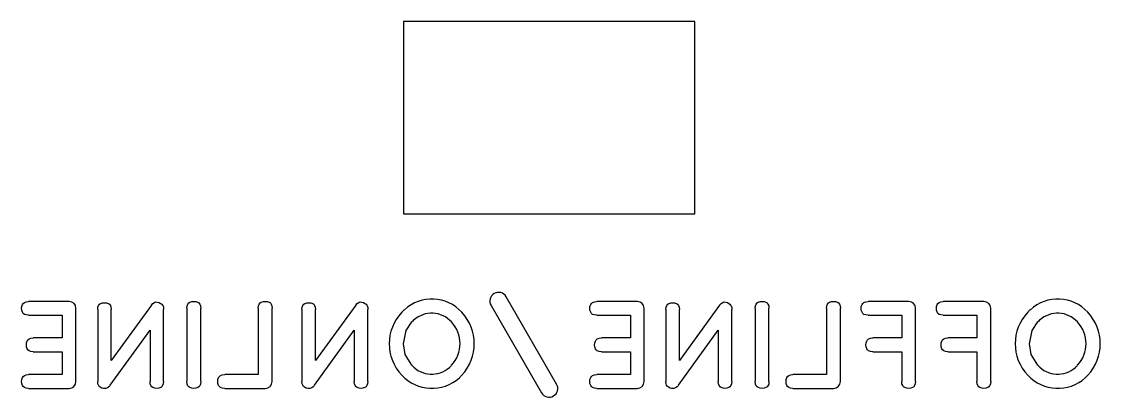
# Model space of a CAD drawing. Extents: x -144 to 693, y -254 to -25.
# Drawn here: x -87.03 to -68.45, y -227.67 to -221.2 of the extents above; entities that cross this region are included whole.
import ezdxf

# ---------------------------------------------------------------- set-up
doc = ezdxf.new("R2010")
doc.units = 0
doc.header["$MEASUREMENT"] = 0
doc.layers.add('LAYER_1', color=7, linetype='CONTINUOUS')

# ---------------------------------------------------------------- blocks, each defined once
blk = doc.blocks.new('BLOCK_362')
at = {"layer": 'LAYER_1', "color": 7}
blk.add_lwpolyline([(-86.915, -226.244), (-86.955, -226.239), (-86.985, -226.228), (-87.005, -226.211), (-87.018, -226.193), (-87.03, -226.158), (-87.032, -226.124), (-87.03, -226.091), (-87.018, -226.057), (-87.005, -226.039), (-86.985, -226.023), (-86.955, -226.011), (-86.915, -226.007)], dxfattribs=at)
blk = doc.blocks.new('BLOCK_363')
at = {"layer": 'LAYER_1', "color": 7}
blk.add_lwpolyline([(-86.915, -226.244), (-86.337, -226.244)], dxfattribs=at)
blk = doc.blocks.new('BLOCK_364')
at = {"layer": 'LAYER_1', "color": 7}
blk.add_lwpolyline([(-86.337, -226.244), (-86.337, -226.634)], dxfattribs=at)
blk = doc.blocks.new('BLOCK_365')
at = {"layer": 'LAYER_1', "color": 7}
blk.add_lwpolyline([(-86.337, -226.634), (-86.834, -226.634)], dxfattribs=at)
blk = doc.blocks.new('BLOCK_366')
at = {"layer": 'LAYER_1', "color": 7}
blk.add_lwpolyline([(-86.834, -226.871), (-86.875, -226.866), (-86.905, -226.855), (-86.925, -226.838), (-86.938, -226.82), (-86.949, -226.785), (-86.951, -226.752), (-86.949, -226.72), (-86.938, -226.686), (-86.925, -226.668), (-86.905, -226.651), (-86.875, -226.639), (-86.834, -226.634)], dxfattribs=at)
blk = doc.blocks.new('BLOCK_367')
at = {"layer": 'LAYER_1', "color": 7}
blk.add_lwpolyline([(-86.834, -226.871), (-86.337, -226.871)], dxfattribs=at)
blk = doc.blocks.new('BLOCK_368')
at = {"layer": 'LAYER_1', "color": 7}
blk.add_lwpolyline([(-86.337, -226.871), (-86.337, -227.263)], dxfattribs=at)
blk = doc.blocks.new('BLOCK_369')
at = {"layer": 'LAYER_1', "color": 7}
blk.add_lwpolyline([(-86.337, -227.263), (-86.915, -227.263)], dxfattribs=at)
blk = doc.blocks.new('BLOCK_370')
at = {"layer": 'LAYER_1', "color": 7}
blk.add_lwpolyline([(-86.915, -227.5), (-86.955, -227.495), (-86.985, -227.484), (-87.005, -227.467), (-87.018, -227.449), (-87.03, -227.415), (-87.032, -227.382), (-87.03, -227.349), (-87.018, -227.314), (-87.005, -227.296), (-86.985, -227.28), (-86.955, -227.268), (-86.915, -227.263)], dxfattribs=at)
blk = doc.blocks.new('BLOCK_371')
at = {"layer": 'LAYER_1', "color": 7}
blk.add_lwpolyline([(-86.915, -227.5), (-86.224, -227.5)], dxfattribs=at)
blk = doc.blocks.new('BLOCK_372')
at = {"layer": 'LAYER_1', "color": 7}
blk.add_open_spline([(-86.22, -227.498), (-86.22, -227.5), (-86.222, -227.5), (-86.222, -227.5), (-86.222, -227.5), (-86.224, -227.5), (-86.224, -227.5)], degree=3, knots=[0, 0, 0, 0, 1, 1, 1, 2, 2, 2, 2], dxfattribs=at)
blk = doc.blocks.new('BLOCK_373')
at = {"layer": 'LAYER_1', "color": 7}
blk.add_lwpolyline([(-86.22, -227.498), (-86.218, -227.5)], dxfattribs=at)
blk = doc.blocks.new('BLOCK_374')
at = {"layer": 'LAYER_1', "color": 7}
blk.add_open_spline([(-86.218, -227.5), (-86.153, -227.5), (-86.101, -227.448), (-86.1, -227.384)], degree=3, dxfattribs=at)
blk = doc.blocks.new('BLOCK_375')
at = {"layer": 'LAYER_1', "color": 7}
blk.add_lwpolyline([(-86.1, -227.382), (-86.1, -226.124)], dxfattribs=at)
blk = doc.blocks.new('BLOCK_376')
at = {"layer": 'LAYER_1', "color": 7}
blk.add_open_spline([(-86.1, -226.124), (-86.099, -226.06), (-86.15, -226.008), (-86.215, -226.007), (-86.216, -226.007), (-86.216, -226.007), (-86.218, -226.007)], degree=3, knots=[0, 0, 0, 0, 1, 1, 1, 2, 2, 2, 2], dxfattribs=at)
blk = doc.blocks.new('BLOCK_377')
at = {"layer": 'LAYER_1', "color": 7}
blk.add_lwpolyline([(-86.218, -226.007), (-86.915, -226.007)], dxfattribs=at)
blk = doc.blocks.new('BLOCK_378')
at = {"layer": 'LAYER_1', "color": 7}
blk.add_lwpolyline([(-83.959, -227.382), (-83.963, -227.425), (-83.975, -227.455), (-83.991, -227.475), (-84.008, -227.487), (-84.043, -227.498), (-84.076, -227.5), (-84.109, -227.498), (-84.143, -227.487), (-84.162, -227.475), (-84.179, -227.455), (-84.191, -227.425), (-84.195, -227.382)], dxfattribs=at)
blk = doc.blocks.new('BLOCK_379')
at = {"layer": 'LAYER_1', "color": 7}
blk.add_lwpolyline([(-83.959, -227.382), (-83.959, -226.124)], dxfattribs=at)
blk = doc.blocks.new('BLOCK_380')
at = {"layer": 'LAYER_1', "color": 7}
blk.add_lwpolyline([(-84.195, -226.124), (-84.191, -226.082), (-84.179, -226.053), (-84.162, -226.033), (-84.143, -226.02), (-84.109, -226.009), (-84.076, -226.007), (-84.043, -226.009), (-84.008, -226.02), (-83.991, -226.033), (-83.975, -226.053), (-83.963, -226.082), (-83.959, -226.124)], dxfattribs=at)
blk = doc.blocks.new('BLOCK_381')
at = {"layer": 'LAYER_1', "color": 7}
blk.add_lwpolyline([(-84.195, -226.124), (-84.195, -227.382)], dxfattribs=at)
blk = doc.blocks.new('BLOCK_382')
at = {"layer": 'LAYER_1', "color": 7}
blk.add_lwpolyline([(-81.988, -227.022), (-81.988, -226.144)], dxfattribs=at)
blk = doc.blocks.new('BLOCK_383')
at = {"layer": 'LAYER_1', "color": 7}
blk.add_lwpolyline([(-82.221, -226.144), (-82.216, -226.104), (-82.204, -226.075), (-82.188, -226.055), (-82.17, -226.042), (-82.136, -226.03), (-82.104, -226.029), (-82.071, -226.03), (-82.037, -226.042), (-82.02, -226.055), (-82.004, -226.075), (-81.993, -226.104), (-81.988, -226.144)], dxfattribs=at)
blk = doc.blocks.new('BLOCK_384')
at = {"layer": 'LAYER_1', "color": 7}
blk.add_lwpolyline([(-82.221, -226.144), (-82.221, -227.382)], dxfattribs=at)
blk = doc.blocks.new('BLOCK_385')
at = {"layer": 'LAYER_1', "color": 7}
blk.add_lwpolyline([(-82.005, -227.445), (-82.013, -227.454), (-82.03, -227.473), (-82.054, -227.491), (-82.082, -227.499), (-82.121, -227.5), (-82.148, -227.495), (-82.179, -227.481), (-82.194, -227.467), (-82.208, -227.447), (-82.217, -227.42), (-82.221, -227.382)], dxfattribs=at)
blk = doc.blocks.new('BLOCK_386')
at = {"layer": 'LAYER_1', "color": 7}
blk.add_lwpolyline([(-82.005, -227.445), (-81.323, -226.498)], dxfattribs=at)
blk = doc.blocks.new('BLOCK_387')
at = {"layer": 'LAYER_1', "color": 7}
blk.add_lwpolyline([(-81.323, -226.498), (-81.323, -227.382)], dxfattribs=at)
blk = doc.blocks.new('BLOCK_388')
at = {"layer": 'LAYER_1', "color": 7}
blk.add_lwpolyline([(-81.091, -227.382), (-81.095, -227.424), (-81.107, -227.453), (-81.122, -227.473), (-81.14, -227.487), (-81.175, -227.498), (-81.207, -227.5), (-81.239, -227.498), (-81.273, -227.487), (-81.29, -227.473), (-81.307, -227.453), (-81.319, -227.424), (-81.323, -227.382)], dxfattribs=at)
blk = doc.blocks.new('BLOCK_389')
at = {"layer": 'LAYER_1', "color": 7}
blk.add_lwpolyline([(-81.091, -227.382), (-81.091, -226.142)], dxfattribs=at)
blk = doc.blocks.new('BLOCK_390')
at = {"layer": 'LAYER_1', "color": 7}
blk.add_lwpolyline([(-81.299, -226.069), (-81.273, -226.039), (-81.246, -226.022), (-81.222, -226.015), (-81.2, -226.016), (-81.166, -226.027), (-81.141, -226.042), (-81.122, -226.055), (-81.11, -226.068), (-81.1, -226.084), (-81.092, -226.108), (-81.091, -226.142)], dxfattribs=at)
blk = doc.blocks.new('BLOCK_391')
at = {"layer": 'LAYER_1', "color": 7}
blk.add_lwpolyline([(-81.299, -226.069), (-81.988, -227.022)], dxfattribs=at)
blk = doc.blocks.new('BLOCK_392')
at = {"layer": 'LAYER_1', "color": 7}
blk.add_lwpolyline([(-75.742, -227.022), (-75.742, -226.144)], dxfattribs=at)
blk = doc.blocks.new('BLOCK_393')
at = {"layer": 'LAYER_1', "color": 7}
blk.add_lwpolyline([(-75.975, -226.144), (-75.971, -226.104), (-75.959, -226.075), (-75.942, -226.055), (-75.924, -226.042), (-75.89, -226.03), (-75.858, -226.029), (-75.825, -226.03), (-75.791, -226.042), (-75.774, -226.055), (-75.758, -226.075), (-75.747, -226.104), (-75.742, -226.144)], dxfattribs=at)
blk = doc.blocks.new('BLOCK_394')
at = {"layer": 'LAYER_1', "color": 7}
blk.add_lwpolyline([(-75.975, -226.144), (-75.975, -227.382)], dxfattribs=at)
blk = doc.blocks.new('BLOCK_395')
at = {"layer": 'LAYER_1', "color": 7}
blk.add_lwpolyline([(-75.76, -227.445), (-75.767, -227.454), (-75.784, -227.473), (-75.808, -227.491), (-75.837, -227.499), (-75.876, -227.5), (-75.903, -227.495), (-75.933, -227.481), (-75.949, -227.467), (-75.962, -227.447), (-75.971, -227.42), (-75.975, -227.382)], dxfattribs=at)
blk = doc.blocks.new('BLOCK_396')
at = {"layer": 'LAYER_1', "color": 7}
blk.add_lwpolyline([(-75.76, -227.445), (-75.077, -226.498)], dxfattribs=at)
blk = doc.blocks.new('BLOCK_397')
at = {"layer": 'LAYER_1', "color": 7}
blk.add_lwpolyline([(-75.077, -226.498), (-75.077, -227.382)], dxfattribs=at)
blk = doc.blocks.new('BLOCK_398')
at = {"layer": 'LAYER_1', "color": 7}
blk.add_lwpolyline([(-74.845, -227.382), (-74.849, -227.424), (-74.861, -227.453), (-74.876, -227.473), (-74.894, -227.487), (-74.929, -227.498), (-74.961, -227.5), (-74.993, -227.498), (-75.027, -227.487), (-75.045, -227.473), (-75.061, -227.453), (-75.073, -227.424), (-75.077, -227.382)], dxfattribs=at)
blk = doc.blocks.new('BLOCK_399')
at = {"layer": 'LAYER_1', "color": 7}
blk.add_lwpolyline([(-74.845, -227.382), (-74.845, -226.142)], dxfattribs=at)
blk = doc.blocks.new('BLOCK_400')
at = {"layer": 'LAYER_1', "color": 7}
blk.add_lwpolyline([(-75.053, -226.069), (-75.027, -226.039), (-75, -226.022), (-74.976, -226.015), (-74.954, -226.016), (-74.92, -226.027), (-74.895, -226.042), (-74.876, -226.055), (-74.864, -226.068), (-74.854, -226.084), (-74.846, -226.108), (-74.845, -226.142)], dxfattribs=at)
blk = doc.blocks.new('BLOCK_401')
at = {"layer": 'LAYER_1', "color": 7}
blk.add_lwpolyline([(-75.053, -226.069), (-75.742, -227.022)], dxfattribs=at)
blk = doc.blocks.new('BLOCK_402')
at = {"layer": 'LAYER_1', "color": 7}
blk.add_lwpolyline([(-73.218, -226.124), (-73.213, -226.083), (-73.201, -226.053), (-73.185, -226.033), (-73.167, -226.02), (-73.132, -226.009), (-73.098, -226.007), (-73.065, -226.009), (-73.031, -226.02), (-73.013, -226.033), (-72.997, -226.053), (-72.985, -226.083), (-72.981, -226.124)], dxfattribs=at)
blk = doc.blocks.new('BLOCK_403')
at = {"layer": 'LAYER_1', "color": 7}
blk.add_lwpolyline([(-73.218, -226.124), (-73.218, -227.263)], dxfattribs=at)
blk = doc.blocks.new('BLOCK_404')
at = {"layer": 'LAYER_1', "color": 7}
blk.add_lwpolyline([(-73.218, -227.263), (-73.795, -227.263)], dxfattribs=at)
blk = doc.blocks.new('BLOCK_405')
at = {"layer": 'LAYER_1', "color": 7}
blk.add_lwpolyline([(-73.795, -227.5), (-73.836, -227.495), (-73.865, -227.484), (-73.886, -227.467), (-73.899, -227.449), (-73.911, -227.415), (-73.913, -227.382), (-73.911, -227.349), (-73.899, -227.314), (-73.886, -227.296), (-73.865, -227.28), (-73.836, -227.268), (-73.795, -227.263)], dxfattribs=at)
blk = doc.blocks.new('BLOCK_406')
at = {"layer": 'LAYER_1', "color": 7}
blk.add_lwpolyline([(-73.795, -227.5), (-73.098, -227.5)], dxfattribs=at)
blk = doc.blocks.new('BLOCK_407')
at = {"layer": 'LAYER_1', "color": 7}
blk.add_open_spline([(-73.098, -227.5), (-73.034, -227.5), (-72.981, -227.448), (-72.981, -227.383)], degree=3, dxfattribs=at)
blk = doc.blocks.new('BLOCK_408')
at = {"layer": 'LAYER_1', "color": 7}
blk.add_lwpolyline([(-72.981, -227.382), (-72.981, -226.124)], dxfattribs=at)
blk = doc.blocks.new('BLOCK_409')
at = {"layer": 'LAYER_1', "color": 7}
blk.add_lwpolyline([(-71.215, -226.244), (-71.255, -226.239), (-71.285, -226.228), (-71.305, -226.211), (-71.318, -226.193), (-71.331, -226.158), (-71.332, -226.125), (-71.331, -226.092), (-71.318, -226.058), (-71.305, -226.04), (-71.285, -226.024), (-71.255, -226.012), (-71.215, -226.007)], dxfattribs=at)
blk = doc.blocks.new('BLOCK_410')
at = {"layer": 'LAYER_1', "color": 7}
blk.add_lwpolyline([(-71.215, -226.244), (-70.637, -226.244)], dxfattribs=at)
blk = doc.blocks.new('BLOCK_411')
at = {"layer": 'LAYER_1', "color": 7}
blk.add_lwpolyline([(-70.637, -226.244), (-70.637, -226.634)], dxfattribs=at)
blk = doc.blocks.new('BLOCK_412')
at = {"layer": 'LAYER_1', "color": 7}
blk.add_lwpolyline([(-70.637, -226.634), (-71.134, -226.634)], dxfattribs=at)
blk = doc.blocks.new('BLOCK_413')
at = {"layer": 'LAYER_1', "color": 7}
blk.add_lwpolyline([(-71.134, -226.871), (-71.175, -226.866), (-71.205, -226.855), (-71.225, -226.838), (-71.238, -226.82), (-71.249, -226.785), (-71.251, -226.752), (-71.249, -226.72), (-71.238, -226.686), (-71.225, -226.668), (-71.205, -226.651), (-71.175, -226.639), (-71.134, -226.634)], dxfattribs=at)
blk = doc.blocks.new('BLOCK_414')
at = {"layer": 'LAYER_1', "color": 7}
blk.add_lwpolyline([(-71.134, -226.871), (-70.637, -226.871)], dxfattribs=at)
blk = doc.blocks.new('BLOCK_415')
at = {"layer": 'LAYER_1', "color": 7}
blk.add_lwpolyline([(-70.637, -226.871), (-70.637, -227.382)], dxfattribs=at)
blk = doc.blocks.new('BLOCK_416')
at = {"layer": 'LAYER_1', "color": 7}
blk.add_lwpolyline([(-70.401, -227.382), (-70.405, -227.424), (-70.416, -227.453), (-70.432, -227.473), (-70.45, -227.487), (-70.485, -227.498), (-70.518, -227.5), (-70.551, -227.498), (-70.586, -227.487), (-70.604, -227.473), (-70.621, -227.453), (-70.633, -227.424), (-70.637, -227.382)], dxfattribs=at)
blk = doc.blocks.new('BLOCK_417')
at = {"layer": 'LAYER_1', "color": 7}
blk.add_lwpolyline([(-70.401, -227.382), (-70.401, -226.124)], dxfattribs=at)
blk = doc.blocks.new('BLOCK_418')
at = {"layer": 'LAYER_1', "color": 7}
blk.add_open_spline([(-70.401, -226.124), (-70.401, -226.06), (-70.453, -226.007), (-70.517, -226.007)], degree=3, dxfattribs=at)
blk = doc.blocks.new('BLOCK_419')
at = {"layer": 'LAYER_1', "color": 7}
blk.add_lwpolyline([(-70.518, -226.007), (-71.215, -226.007)], dxfattribs=at)
blk = doc.blocks.new('BLOCK_420')
at = {"layer": 'LAYER_1', "color": 7}
blk.add_open_spline([(-78.717, -225.925), (-78.758, -225.853), (-78.85, -225.829), (-78.922, -225.87), (-78.993, -225.911), (-79.018, -226.003), (-78.976, -226.075)], degree=3, knots=[0, 0, 0, 0, 1, 1, 1, 2, 2, 2, 2], dxfattribs=at)
blk = doc.blocks.new('BLOCK_421')
at = {"layer": 'LAYER_1', "color": 7}
blk.add_lwpolyline([(-78.976, -226.075), (-78.11, -227.575)], dxfattribs=at)
blk = doc.blocks.new('BLOCK_422')
at = {"layer": 'LAYER_1', "color": 7}
blk.add_open_spline([(-78.11, -227.575), (-78.069, -227.646), (-77.977, -227.671), (-77.905, -227.63), (-77.834, -227.589), (-77.809, -227.497), (-77.851, -227.425)], degree=3, knots=[0, 0, 0, 0, 1, 1, 1, 2, 2, 2, 2], dxfattribs=at)
blk = doc.blocks.new('BLOCK_423')
at = {"layer": 'LAYER_1', "color": 7}
blk.add_lwpolyline([(-77.851, -227.425), (-78.717, -225.925)], dxfattribs=at)
blk = doc.blocks.new('BLOCK_631')
at = {"layer": 'LAYER_1', "color": 7}
blk.add_lwpolyline([(-80.481, -224.5), (-75.481, -224.5)], dxfattribs=at)
blk = doc.blocks.new('BLOCK_632')
at = {"layer": 'LAYER_1', "color": 7}
blk.add_lwpolyline([(-75.481, -224.5), (-75.481, -221.2)], dxfattribs=at)
blk = doc.blocks.new('BLOCK_633')
at = {"layer": 'LAYER_1', "color": 7}
blk.add_lwpolyline([(-75.481, -221.2), (-80.481, -221.2)], dxfattribs=at)
blk = doc.blocks.new('BLOCK_634')
at = {"layer": 'LAYER_1', "color": 7}
blk.add_lwpolyline([(-80.481, -221.2), (-80.481, -224.5)], dxfattribs=at)
blk = doc.blocks.new('BLOCK_855')
at = {"layer": 'LAYER_1', "color": 7}
blk.add_open_spline([(-68.733, -227.272), (-68.45, -226.968), (-68.45, -226.496), (-68.733, -226.193)], degree=3, dxfattribs=at)
blk = doc.blocks.new('BLOCK_856')
at = {"layer": 'LAYER_1', "color": 7}
blk.add_open_spline([(-68.733, -226.193), (-68.993, -225.908), (-69.435, -225.888), (-69.72, -226.148), (-69.736, -226.162), (-69.751, -226.177), (-69.765, -226.193)], degree=3, knots=[0, 0, 0, 0, 1, 1, 1, 2, 2, 2, 2], dxfattribs=at)
blk = doc.blocks.new('BLOCK_857')
at = {"layer": 'LAYER_1', "color": 7}
blk.add_open_spline([(-69.765, -226.193), (-70.052, -226.495), (-70.052, -226.97), (-69.765, -227.272)], degree=3, dxfattribs=at)
blk = doc.blocks.new('BLOCK_858')
at = {"layer": 'LAYER_1', "color": 7}
blk.add_open_spline([(-69.765, -227.272), (-69.504, -227.557), (-69.062, -227.577), (-68.777, -227.316), (-68.761, -227.302), (-68.747, -227.287), (-68.733, -227.272)], degree=3, knots=[0, 0, 0, 0, 1, 1, 1, 2, 2, 2, 2], dxfattribs=at)
blk = doc.blocks.new('BLOCK_859')
at = {"layer": 'LAYER_1', "color": 7}
blk.add_lwpolyline([(-72.505, -226.244), (-72.545, -226.239), (-72.575, -226.228), (-72.595, -226.211), (-72.609, -226.193), (-72.621, -226.158), (-72.623, -226.125), (-72.621, -226.092), (-72.609, -226.058), (-72.595, -226.04), (-72.575, -226.024), (-72.545, -226.012), (-72.505, -226.007)], dxfattribs=at)
blk = doc.blocks.new('BLOCK_860')
at = {"layer": 'LAYER_1', "color": 7}
blk.add_lwpolyline([(-72.505, -226.244), (-71.927, -226.244)], dxfattribs=at)
blk = doc.blocks.new('BLOCK_861')
at = {"layer": 'LAYER_1', "color": 7}
blk.add_lwpolyline([(-71.927, -226.244), (-71.927, -226.634)], dxfattribs=at)
blk = doc.blocks.new('BLOCK_862')
at = {"layer": 'LAYER_1', "color": 7}
blk.add_lwpolyline([(-71.927, -226.634), (-72.424, -226.634)], dxfattribs=at)
blk = doc.blocks.new('BLOCK_863')
at = {"layer": 'LAYER_1', "color": 7}
blk.add_lwpolyline([(-72.424, -226.871), (-72.466, -226.866), (-72.495, -226.855), (-72.515, -226.838), (-72.528, -226.82), (-72.54, -226.785), (-72.541, -226.752), (-72.54, -226.72), (-72.528, -226.686), (-72.515, -226.668), (-72.495, -226.651), (-72.466, -226.639), (-72.424, -226.634)], dxfattribs=at)
blk = doc.blocks.new('BLOCK_864')
at = {"layer": 'LAYER_1', "color": 7}
blk.add_lwpolyline([(-72.424, -226.871), (-71.927, -226.871)], dxfattribs=at)
blk = doc.blocks.new('BLOCK_865')
at = {"layer": 'LAYER_1', "color": 7}
blk.add_lwpolyline([(-71.927, -226.871), (-71.927, -227.382)], dxfattribs=at)
blk = doc.blocks.new('BLOCK_866')
at = {"layer": 'LAYER_1', "color": 7}
blk.add_lwpolyline([(-71.69, -227.382), (-71.695, -227.424), (-71.706, -227.453), (-71.722, -227.473), (-71.74, -227.487), (-71.774, -227.498), (-71.808, -227.5), (-71.841, -227.498), (-71.876, -227.487), (-71.895, -227.473), (-71.911, -227.453), (-71.923, -227.424), (-71.927, -227.382)], dxfattribs=at)
blk = doc.blocks.new('BLOCK_867')
at = {"layer": 'LAYER_1', "color": 7}
blk.add_lwpolyline([(-71.69, -227.382), (-71.69, -226.124)], dxfattribs=at)
blk = doc.blocks.new('BLOCK_868')
at = {"layer": 'LAYER_1', "color": 7}
blk.add_open_spline([(-71.69, -226.124), (-71.69, -226.06), (-71.743, -226.007), (-71.807, -226.007)], degree=3, dxfattribs=at)
blk = doc.blocks.new('BLOCK_869')
at = {"layer": 'LAYER_1', "color": 7}
blk.add_lwpolyline([(-71.808, -226.007), (-72.505, -226.007)], dxfattribs=at)
blk = doc.blocks.new('BLOCK_870')
at = {"layer": 'LAYER_1', "color": 7}
blk.add_lwpolyline([(-74.207, -227.382), (-74.211, -227.425), (-74.223, -227.455), (-74.239, -227.475), (-74.257, -227.487), (-74.291, -227.498), (-74.324, -227.5), (-74.357, -227.498), (-74.392, -227.487), (-74.41, -227.475), (-74.427, -227.455), (-74.439, -227.425), (-74.444, -227.382)], dxfattribs=at)
blk = doc.blocks.new('BLOCK_871')
at = {"layer": 'LAYER_1', "color": 7}
blk.add_lwpolyline([(-74.207, -227.382), (-74.207, -226.124)], dxfattribs=at)
blk = doc.blocks.new('BLOCK_872')
at = {"layer": 'LAYER_1', "color": 7}
blk.add_lwpolyline([(-74.444, -226.124), (-74.439, -226.082), (-74.427, -226.053), (-74.41, -226.033), (-74.392, -226.02), (-74.357, -226.009), (-74.324, -226.007), (-74.291, -226.009), (-74.257, -226.02), (-74.239, -226.033), (-74.223, -226.053), (-74.211, -226.082), (-74.207, -226.124)], dxfattribs=at)
blk = doc.blocks.new('BLOCK_873')
at = {"layer": 'LAYER_1', "color": 7}
blk.add_lwpolyline([(-74.444, -226.124), (-74.444, -227.382)], dxfattribs=at)
blk = doc.blocks.new('BLOCK_874')
at = {"layer": 'LAYER_1', "color": 7}
blk.add_lwpolyline([(-77.163, -226.244), (-77.203, -226.239), (-77.233, -226.228), (-77.253, -226.211), (-77.266, -226.193), (-77.278, -226.158), (-77.28, -226.124), (-77.278, -226.091), (-77.266, -226.057), (-77.253, -226.039), (-77.233, -226.023), (-77.203, -226.011), (-77.163, -226.007)], dxfattribs=at)
blk = doc.blocks.new('BLOCK_875')
at = {"layer": 'LAYER_1', "color": 7}
blk.add_lwpolyline([(-77.163, -226.244), (-76.585, -226.244)], dxfattribs=at)
blk = doc.blocks.new('BLOCK_876')
at = {"layer": 'LAYER_1', "color": 7}
blk.add_lwpolyline([(-76.585, -226.244), (-76.585, -226.634)], dxfattribs=at)
blk = doc.blocks.new('BLOCK_877')
at = {"layer": 'LAYER_1', "color": 7}
blk.add_lwpolyline([(-76.585, -226.634), (-77.082, -226.634)], dxfattribs=at)
blk = doc.blocks.new('BLOCK_878')
at = {"layer": 'LAYER_1', "color": 7}
blk.add_lwpolyline([(-77.082, -226.871), (-77.123, -226.866), (-77.153, -226.855), (-77.173, -226.838), (-77.186, -226.82), (-77.197, -226.785), (-77.199, -226.752), (-77.197, -226.72), (-77.186, -226.686), (-77.173, -226.668), (-77.153, -226.651), (-77.123, -226.639), (-77.082, -226.634)], dxfattribs=at)
blk = doc.blocks.new('BLOCK_879')
at = {"layer": 'LAYER_1', "color": 7}
blk.add_lwpolyline([(-77.082, -226.871), (-76.585, -226.871)], dxfattribs=at)
blk = doc.blocks.new('BLOCK_880')
at = {"layer": 'LAYER_1', "color": 7}
blk.add_lwpolyline([(-76.585, -226.871), (-76.585, -227.263)], dxfattribs=at)
blk = doc.blocks.new('BLOCK_881')
at = {"layer": 'LAYER_1', "color": 7}
blk.add_lwpolyline([(-76.585, -227.263), (-77.163, -227.263)], dxfattribs=at)
blk = doc.blocks.new('BLOCK_882')
at = {"layer": 'LAYER_1', "color": 7}
blk.add_lwpolyline([(-77.163, -227.5), (-77.203, -227.495), (-77.233, -227.484), (-77.253, -227.467), (-77.266, -227.449), (-77.278, -227.415), (-77.28, -227.382), (-77.278, -227.349), (-77.266, -227.314), (-77.253, -227.296), (-77.233, -227.28), (-77.203, -227.268), (-77.163, -227.263)], dxfattribs=at)
blk = doc.blocks.new('BLOCK_883')
at = {"layer": 'LAYER_1', "color": 7}
blk.add_lwpolyline([(-77.163, -227.5), (-76.472, -227.5)], dxfattribs=at)
blk = doc.blocks.new('BLOCK_884')
at = {"layer": 'LAYER_1', "color": 7}
blk.add_open_spline([(-76.468, -227.498), (-76.469, -227.5), (-76.47, -227.5), (-76.47, -227.5), (-76.47, -227.5), (-76.472, -227.5), (-76.472, -227.5)], degree=3, knots=[0, 0, 0, 0, 1, 1, 1, 2, 2, 2, 2], dxfattribs=at)
blk = doc.blocks.new('BLOCK_885')
at = {"layer": 'LAYER_1', "color": 7}
blk.add_lwpolyline([(-76.468, -227.498), (-76.466, -227.5)], dxfattribs=at)
blk = doc.blocks.new('BLOCK_886')
at = {"layer": 'LAYER_1', "color": 7}
blk.add_open_spline([(-76.466, -227.5), (-76.401, -227.5), (-76.348, -227.448), (-76.348, -227.383)], degree=3, dxfattribs=at)
blk = doc.blocks.new('BLOCK_887')
at = {"layer": 'LAYER_1', "color": 7}
blk.add_lwpolyline([(-76.348, -227.382), (-76.348, -226.124)], dxfattribs=at)
blk = doc.blocks.new('BLOCK_888')
at = {"layer": 'LAYER_1', "color": 7}
blk.add_open_spline([(-76.348, -226.124), (-76.347, -226.06), (-76.399, -226.008), (-76.463, -226.007), (-76.464, -226.007), (-76.465, -226.007), (-76.466, -226.007)], degree=3, knots=[0, 0, 0, 0, 1, 1, 1, 2, 2, 2, 2], dxfattribs=at)
blk = doc.blocks.new('BLOCK_889')
at = {"layer": 'LAYER_1', "color": 7}
blk.add_lwpolyline([(-76.466, -226.007), (-77.163, -226.007)], dxfattribs=at)
blk = doc.blocks.new('BLOCK_890')
at = {"layer": 'LAYER_1', "color": 7}
blk.add_open_spline([(-79.476, -227.272), (-79.193, -226.968), (-79.193, -226.496), (-79.476, -226.193)], degree=3, dxfattribs=at)
blk = doc.blocks.new('BLOCK_891')
at = {"layer": 'LAYER_1', "color": 7}
blk.add_open_spline([(-79.476, -226.193), (-79.736, -225.908), (-80.178, -225.887), (-80.463, -226.148), (-80.479, -226.162), (-80.494, -226.177), (-80.508, -226.193)], degree=3, knots=[0, 0, 0, 0, 1, 1, 1, 2, 2, 2, 2], dxfattribs=at)
blk = doc.blocks.new('BLOCK_892')
at = {"layer": 'LAYER_1', "color": 7}
blk.add_open_spline([(-80.508, -226.193), (-80.796, -226.495), (-80.796, -226.97), (-80.508, -227.272)], degree=3, dxfattribs=at)
blk = doc.blocks.new('BLOCK_893')
at = {"layer": 'LAYER_1', "color": 7}
blk.add_open_spline([(-80.508, -227.272), (-80.248, -227.557), (-79.806, -227.577), (-79.52, -227.316), (-79.505, -227.302), (-79.49, -227.287), (-79.476, -227.272)], degree=3, knots=[0, 0, 0, 0, 1, 1, 1, 2, 2, 2, 2], dxfattribs=at)
blk = doc.blocks.new('BLOCK_894')
at = {"layer": 'LAYER_1', "color": 7}
blk.add_lwpolyline([(-82.97, -226.124), (-82.965, -226.083), (-82.953, -226.053), (-82.937, -226.033), (-82.919, -226.02), (-82.883, -226.009), (-82.85, -226.007), (-82.817, -226.009), (-82.782, -226.02), (-82.764, -226.033), (-82.748, -226.053), (-82.737, -226.083), (-82.733, -226.124)], dxfattribs=at)
blk = doc.blocks.new('BLOCK_895')
at = {"layer": 'LAYER_1', "color": 7}
blk.add_lwpolyline([(-82.97, -226.124), (-82.97, -227.263)], dxfattribs=at)
blk = doc.blocks.new('BLOCK_896')
at = {"layer": 'LAYER_1', "color": 7}
blk.add_lwpolyline([(-82.97, -227.263), (-83.547, -227.263)], dxfattribs=at)
blk = doc.blocks.new('BLOCK_897')
at = {"layer": 'LAYER_1', "color": 7}
blk.add_lwpolyline([(-83.547, -227.5), (-83.588, -227.495), (-83.617, -227.484), (-83.637, -227.467), (-83.651, -227.449), (-83.663, -227.415), (-83.665, -227.382), (-83.663, -227.349), (-83.651, -227.314), (-83.637, -227.296), (-83.617, -227.28), (-83.588, -227.268), (-83.547, -227.263)], dxfattribs=at)
blk = doc.blocks.new('BLOCK_898')
at = {"layer": 'LAYER_1', "color": 7}
blk.add_lwpolyline([(-83.547, -227.5), (-82.85, -227.5)], dxfattribs=at)
blk = doc.blocks.new('BLOCK_899')
at = {"layer": 'LAYER_1', "color": 7}
blk.add_open_spline([(-82.85, -227.5), (-82.786, -227.5), (-82.733, -227.448), (-82.733, -227.384)], degree=3, dxfattribs=at)
blk = doc.blocks.new('BLOCK_900')
at = {"layer": 'LAYER_1', "color": 7}
blk.add_lwpolyline([(-82.733, -227.382), (-82.733, -226.124)], dxfattribs=at)
blk = doc.blocks.new('BLOCK_901')
at = {"layer": 'LAYER_1', "color": 7}
blk.add_lwpolyline([(-85.494, -227.022), (-85.494, -226.144)], dxfattribs=at)
blk = doc.blocks.new('BLOCK_902')
at = {"layer": 'LAYER_1', "color": 7}
blk.add_lwpolyline([(-85.726, -226.144), (-85.722, -226.104), (-85.711, -226.075), (-85.694, -226.055), (-85.676, -226.042), (-85.642, -226.03), (-85.609, -226.029), (-85.577, -226.03), (-85.543, -226.042), (-85.526, -226.055), (-85.51, -226.075), (-85.499, -226.104), (-85.494, -226.144)], dxfattribs=at)
blk = doc.blocks.new('BLOCK_903')
at = {"layer": 'LAYER_1', "color": 7}
blk.add_lwpolyline([(-85.726, -226.144), (-85.726, -227.382)], dxfattribs=at)
blk = doc.blocks.new('BLOCK_904')
at = {"layer": 'LAYER_1', "color": 7}
blk.add_lwpolyline([(-85.511, -227.445), (-85.519, -227.454), (-85.536, -227.473), (-85.56, -227.491), (-85.589, -227.499), (-85.627, -227.5), (-85.654, -227.495), (-85.685, -227.481), (-85.701, -227.467), (-85.714, -227.447), (-85.723, -227.42), (-85.726, -227.382)], dxfattribs=at)
blk = doc.blocks.new('BLOCK_905')
at = {"layer": 'LAYER_1', "color": 7}
blk.add_lwpolyline([(-85.511, -227.445), (-84.829, -226.498)], dxfattribs=at)
blk = doc.blocks.new('BLOCK_906')
at = {"layer": 'LAYER_1', "color": 7}
blk.add_lwpolyline([(-84.829, -226.498), (-84.829, -227.382)], dxfattribs=at)
blk = doc.blocks.new('BLOCK_907')
at = {"layer": 'LAYER_1', "color": 7}
blk.add_lwpolyline([(-84.596, -227.382), (-84.601, -227.424), (-84.612, -227.453), (-84.628, -227.473), (-84.646, -227.487), (-84.68, -227.498), (-84.713, -227.5), (-84.745, -227.498), (-84.779, -227.487), (-84.797, -227.473), (-84.813, -227.453), (-84.824, -227.424), (-84.829, -227.382)], dxfattribs=at)
blk = doc.blocks.new('BLOCK_908')
at = {"layer": 'LAYER_1', "color": 7}
blk.add_lwpolyline([(-84.596, -227.382), (-84.596, -226.142)], dxfattribs=at)
blk = doc.blocks.new('BLOCK_909')
at = {"layer": 'LAYER_1', "color": 7}
blk.add_lwpolyline([(-84.806, -226.069), (-84.778, -226.039), (-84.752, -226.022), (-84.728, -226.015), (-84.706, -226.016), (-84.671, -226.027), (-84.647, -226.042), (-84.628, -226.055), (-84.616, -226.068), (-84.606, -226.084), (-84.598, -226.108), (-84.596, -226.142)], dxfattribs=at)
blk = doc.blocks.new('BLOCK_910')
at = {"layer": 'LAYER_1', "color": 7}
blk.add_lwpolyline([(-84.806, -226.069), (-85.494, -227.022)], dxfattribs=at)
blk = doc.blocks.new('BLOCK_984')
at = {"layer": 'LAYER_1', "color": 7}
blk.add_lwpolyline([(-69.592, -227.103), (-69.706, -226.915), (-69.737, -226.733)], dxfattribs=at)
blk = doc.blocks.new('BLOCK_985')
at = {"layer": 'LAYER_1', "color": 7}
blk.add_open_spline([(-69.592, -227.103), (-69.424, -227.292), (-69.135, -227.308), (-68.946, -227.14), (-68.934, -227.128), (-68.921, -227.117), (-68.91, -227.103)], degree=3, knots=[0, 0, 0, 0, 1, 1, 1, 2, 2, 2, 2], dxfattribs=at)
blk = doc.blocks.new('BLOCK_986')
at = {"layer": 'LAYER_1', "color": 7}
blk.add_open_spline([(-68.91, -227.103), (-68.715, -226.893), (-68.715, -226.569), (-68.91, -226.359)], degree=3, dxfattribs=at)
blk = doc.blocks.new('BLOCK_987')
at = {"layer": 'LAYER_1', "color": 7}
blk.add_open_spline([(-68.91, -226.359), (-69.081, -226.171), (-69.372, -226.157), (-69.561, -226.328), (-69.572, -226.337), (-69.582, -226.348), (-69.592, -226.359)], degree=3, knots=[0, 0, 0, 0, 1, 1, 1, 2, 2, 2, 2], dxfattribs=at)
blk = doc.blocks.new('BLOCK_988')
at = {"layer": 'LAYER_1', "color": 7}
blk.add_lwpolyline([(-69.737, -226.733), (-69.688, -226.504), (-69.592, -226.359)], dxfattribs=at)
blk = doc.blocks.new('BLOCK_989')
at = {"layer": 'LAYER_1', "color": 7}
blk.add_open_spline([(-79.653, -226.359), (-79.824, -226.171), (-80.116, -226.157), (-80.304, -226.328), (-80.315, -226.337), (-80.326, -226.348), (-80.336, -226.359)], degree=3, knots=[0, 0, 0, 0, 1, 1, 1, 2, 2, 2, 2], dxfattribs=at)
blk = doc.blocks.new('BLOCK_990')
at = {"layer": 'LAYER_1', "color": 7}
blk.add_lwpolyline([(-80.481, -226.733), (-80.431, -226.504), (-80.336, -226.359)], dxfattribs=at)
blk = doc.blocks.new('BLOCK_991')
at = {"layer": 'LAYER_1', "color": 7}
blk.add_open_spline([(-79.653, -227.103), (-79.459, -226.893), (-79.459, -226.569), (-79.653, -226.359)], degree=3, dxfattribs=at)
blk = doc.blocks.new('BLOCK_992')
at = {"layer": 'LAYER_1', "color": 7}
blk.add_lwpolyline([(-80.336, -227.103), (-80.45, -226.915), (-80.481, -226.733)], dxfattribs=at)
blk = doc.blocks.new('BLOCK_993')
at = {"layer": 'LAYER_1', "color": 7}
blk.add_open_spline([(-80.336, -227.103), (-80.167, -227.292), (-79.878, -227.308), (-79.69, -227.14), (-79.677, -227.128), (-79.664, -227.117), (-79.653, -227.103)], degree=3, knots=[0, 0, 0, 0, 1, 1, 1, 2, 2, 2, 2], dxfattribs=at)

msp = doc.modelspace()

# ---------------------------------------------------------------- block references
at = {"layer": 'LAYER_1'}
for name in ['BLOCK_633', 'BLOCK_634', 'BLOCK_632', 'BLOCK_631', 'BLOCK_891', 'BLOCK_420', 'BLOCK_423', 'BLOCK_856', 'BLOCK_362', 'BLOCK_377', 'BLOCK_376', 'BLOCK_375', 'BLOCK_902', 'BLOCK_903', 'BLOCK_910', 'BLOCK_901', 'BLOCK_909', 'BLOCK_908', 'BLOCK_380', 'BLOCK_381', 'BLOCK_379', 'BLOCK_894', 'BLOCK_895', 'BLOCK_900', 'BLOCK_383', 'BLOCK_384', 'BLOCK_391', 'BLOCK_382', 'BLOCK_390', 'BLOCK_389', 'BLOCK_421', 'BLOCK_874', 'BLOCK_889', 'BLOCK_888', 'BLOCK_887', 'BLOCK_393', 'BLOCK_394', 'BLOCK_401', 'BLOCK_392', 'BLOCK_400', 'BLOCK_399', 'BLOCK_872', 'BLOCK_873', 'BLOCK_871', 'BLOCK_402', 'BLOCK_403', 'BLOCK_408', 'BLOCK_859', 'BLOCK_869', 'BLOCK_868', 'BLOCK_867', 'BLOCK_409', 'BLOCK_419', 'BLOCK_418', 'BLOCK_417', 'BLOCK_363', 'BLOCK_364', 'BLOCK_892', 'BLOCK_989', 'BLOCK_890', 'BLOCK_875', 'BLOCK_876', 'BLOCK_860', 'BLOCK_861', 'BLOCK_410', 'BLOCK_411', 'BLOCK_857', 'BLOCK_987', 'BLOCK_855', 'BLOCK_905', 'BLOCK_906', 'BLOCK_386', 'BLOCK_387', 'BLOCK_990', 'BLOCK_991', 'BLOCK_396', 'BLOCK_397', 'BLOCK_988', 'BLOCK_986', 'BLOCK_366', 'BLOCK_365', 'BLOCK_878', 'BLOCK_877', 'BLOCK_863', 'BLOCK_862', 'BLOCK_413', 'BLOCK_412', 'BLOCK_367', 'BLOCK_368', 'BLOCK_992', 'BLOCK_879', 'BLOCK_880', 'BLOCK_864', 'BLOCK_865', 'BLOCK_414', 'BLOCK_415', 'BLOCK_984', 'BLOCK_993', 'BLOCK_985', 'BLOCK_370', 'BLOCK_369', 'BLOCK_374', 'BLOCK_904', 'BLOCK_907', 'BLOCK_378', 'BLOCK_897', 'BLOCK_896', 'BLOCK_899', 'BLOCK_385', 'BLOCK_388', 'BLOCK_893', 'BLOCK_422', 'BLOCK_882', 'BLOCK_881', 'BLOCK_886', 'BLOCK_395', 'BLOCK_398', 'BLOCK_870', 'BLOCK_405', 'BLOCK_404', 'BLOCK_407', 'BLOCK_866', 'BLOCK_416', 'BLOCK_858', 'BLOCK_371', 'BLOCK_372', 'BLOCK_373', 'BLOCK_898', 'BLOCK_883', 'BLOCK_884', 'BLOCK_885', 'BLOCK_406']:
    msp.add_blockref(name, (0, 0), dxfattribs=at)

doc.saveas('drawing.dxf')
